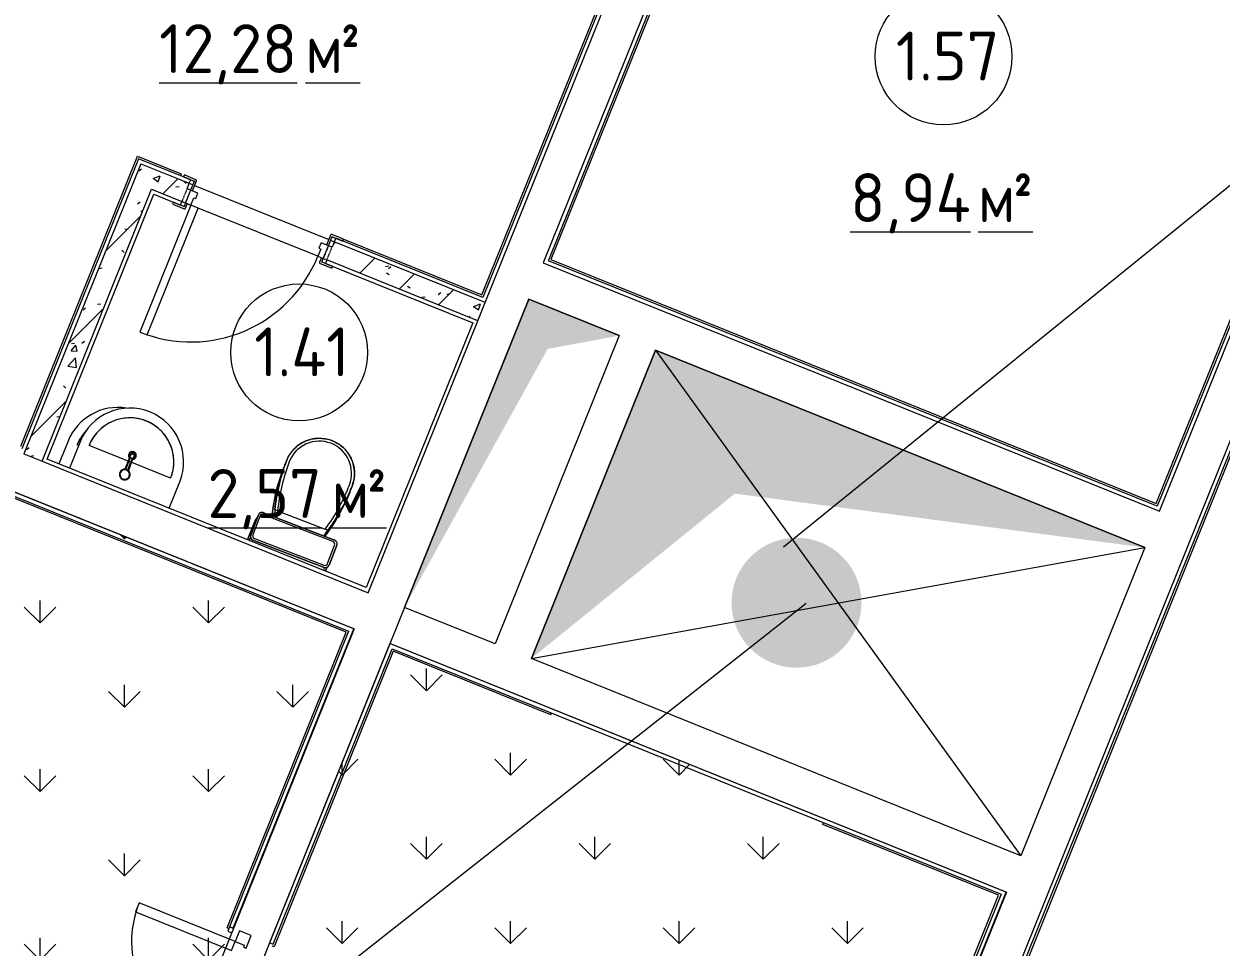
# Model space of a CAD drawing. Header units: millimetres. Extents: x -584918 to 2941280, y 3000189 to 4229862.
# Drawn here: x -445512 to -439385, y 3691053 to 3695775 of the extents above; entities that cross this region are included whole.
import ezdxf

# ---------------------------------------------------------------- set-up
doc = ezdxf.new("R2010")
doc.units = ezdxf.units.MM
doc.linetypes.add('ASVP_Невидимые', pattern=[5, 3, -2])
for name, color, linetype, lineweight in [('Аннотация', 7, 'Continuous', 0), ('Двери', 7, 'Continuous', 0), ('Линии', 7, 'Continuous', 0), ('Марки помещений', 7, 'Continuous', 0), ('Обобщенные модели', 7, 'Continuous', 0), ('Перекрытие', 7, 'Continuous', 0), ('Сантехника', 7, 'Continuous', 0), ('Стены внутренние', 7, 'Continuous', 0), ('Стены несущие', 7, 'Continuous', 0), ('Стены отделка', 7, 'Continuous', 0), ('Узлы', 7, 'Continuous', 0), ('экспертиза ДУ', 1, 'Continuous', 0), ('экспертиза условные обозначения', 1, 'Continuous', 0)]:
    doc.layers.add(name, color=color, linetype=linetype, lineweight=lineweight)
doc.styles.add('GOST Common_2', font='', dxfattribs={"height": 500})
doc.styles.add('GOST Common_3', font='', dxfattribs={"width": 0.9, "height": 500})
doc.styles.get('GOST Common_2').set_extended_font_data('GOST Common')
doc.styles.get('GOST Common_3').set_extended_font_data('GOST Common')
pattern_1 = [(45, (-437515.92, 3663725.22), (-141.4214, 141.4214), [])]
pattern_2 = [(50, (-437515.92, 3663725.22), (364.368, -31.8783), [38.1, -419.1]), (355, (-437515.92, 3663725.2), (-70.486, 382.1133), [30.48, -335.28]), (100.451, (-437485.56, 3663722.56), (293.885, 350.2334), [32.38, -356.18]), (46.184, (-437515.92, 3663826.8), (542.1585, -84.086), [57.15, -628.65]), (96.636, (-437470.74, 3663819.8), (474.805, 494.855), [48.57, -534.27]), (351.184, (-437515.9, 3663826.8), (474.81, 494.85), [45.72, -502.92]), (21, (-437465.12, 3663801.42), (303.2285, -204.5305), [38.1, -419.1]), (326, (-437465.12, 3663801.4), (123.604, 368.376), [30.48, -335.28]), (71.451, (-437439.86, 3663784.37), (426.834, 163.8427), [32.38, -356.18]), (37.5, (-437515.92, 3663725.22), (6.17665, 169.11015), [16.764, -314.452, 16.764, -323.596, -336.55]), (37.5, (-437515.92, 3663725.22), (6.17665, 169.11015), [-671.576, 16.764, -319.786]), (7.5, (-437515.92, 3663725.22), (133.6389, 200.3615), [16.764, -177.292, 16.764, -306.832, -128.27]), (7.5, (-437515.92, 3663725.22), (133.6389, 200.3615), [-517.652, 16.764, -111.506]), (327.5, (-437629.21, 3663725.22), (271.1818, -11.45836), [16.764, -110.236, 16.764, -379.476, -525.78]), (327.5, (-437629.21, 3663725.22), (271.1818, -11.45836), [-523.24, 16.764, -509.016]), (317.5, (-437680, 3663725.22), (296.2585, 50.8528), [16.764, -148.336, 16.764, -246.38, -373.38]), (317.5, (-437680, 3663725.22), (296.2585, 50.8528), [-428.244, 16.764, -356.616])]

# ---------------------------------------------------------------- blocks, each defined once
blk = doc.blocks.new('ADSK_Унитаз_ГОСТ30493-96 - С прямым выпуском-939101-АР Этаж 01')
at = {"layer": 'Сантехника', "color": 9, "true_color": 0xe1b7aa}
for p, q in [((0, 190.8), (0, 195)), ((0, 195), (0, -195)), ((0, -195), (0, 195)), ((10, 190), (10, -190)), ((130, 215), (20, 215)), ((20, 215), (130, 215)), ((125, 205), (25, 205)), ((140, -190), (140, 190)), ((150, 195), (150, 191.5)), ((150, -195), (150, 195)), ((150, 195), (150, -195)), ((185, 145), (150, 137.4)), ((185, 130.7), (185, 145.7)), ((185, 130.7), (185, -130.7)), ((150, -137.4), (185, -145)), ((185, -145.7), (185, -130.7)), ((20, -215), (130, -215)), ((130, -215), (20, -215)), ((25, -205), (125, -205))]:
    blk.add_line(p, q, dxfattribs=at)
at = {"layer": 'Сантехника', "color": 9, "true_color": 0xe1b7aa, "flags": 128}
for points in [[(185, 145.7), (222.5, 155.2), (260.3, 163.1), (298.4, 169.6), (336.7, 174.5), (375.2, 177.8), (413.8, 179.6), (440, 180)], [(440, 180), (447.2, 179.9), (454.4, 179.4), (461.5, 178.7), (468.7, 177.7), (475.8, 176.4), (482.8, 174.8), (489.7, 173), (496.6, 170.9), (503.4, 168.5), (510.1, 165.8), (516.7, 162.9), (523.1, 159.7), (529.4, 156.2), (535.6, 152.5), (541.6, 148.6), (547.5, 144.4), (553.2, 140), (558.7, 135.3), (564, 130.5), (569.1, 125.4), (574, 120.1), (578.7, 114.7), (583.2, 109), (587.5, 103.2), (591.5, 97.3), (595.2, 91.1), (598.8, 84.8), (602, 78.4), (605, 71.9), (607.8, 65.2), (610.2, 58.5), (612.4, 51.6), (614.4, 44.7), (616, 37.7), (617.4, 30.6), (618.5, 23.5), (619.3, 16.3), (619.8, 9.1), (620, 1.9), (620, 0)], [(620, 0), (619.9, -7.2), (619.4, -14.4), (618.7, -21.5), (617.7, -28.7), (616.4, -35.8), (614.8, -42.8), (613, -49.7), (610.9, -56.6), (608.5, -63.4), (605.8, -70.1), (602.9, -76.7), (599.7, -83.1), (596.2, -89.4), (592.5, -95.6), (588.6, -101.6), (584.4, -107.5), (580, -113.2), (575.3, -118.7), (570.5, -124), (565.4, -129.1), (560.1, -134), (554.7, -138.7), (549, -143.2), (543.2, -147.5), (537.3, -151.5), (531.1, -155.2), (524.8, -158.8), (518.4, -162), (511.9, -165), (505.2, -167.8), (498.5, -170.2), (491.6, -172.4), (484.7, -174.4), (477.7, -176), (470.6, -177.4), (463.5, -178.5), (456.3, -179.3), (449.1, -179.8), (441.9, -180), (440, -180)], [(440, -180), (401.4, -179.2), (362.8, -176.9), (324.4, -173.1), (286.1, -167.7), (248.1, -160.7), (210.4, -152.3), (185, -145.7)]]:
    blk.add_lwpolyline(points, dxfattribs=at)
at = {"layer": 'Сантехника', "color": 9, "true_color": 0xe1b7aa}
for centre, radius, start, end in [((20, 195), 20, 90, 180), ((20, 195), 20, 90, 180), ((20, 195), 20, 170, 180), ((20, 195), 20, 140, 160), ((20, 195), 20, 110, 130), ((25, 190), 15, 90, 180), ((20, 195), 20, 90, 100), ((125, 190), 15, 0, 90), ((130, 195), 20, 360, 90), ((130, 195), 20, 80, 90), ((130, 195), 20, 0, 90), ((130, 195), 20, 50, 70), ((130, 195), 20, 20, 40), ((130, 195), 20, 360, 10), ((440, -786), 966, 90, 105.30619), ((440, -786), 966, 90, 105.30619), ((440, -801), 966, 90, 105.30619), ((440, 0), 180, 0, 90), ((440, 0), 180, 360, 90), ((440, 0), 165, 0, 90), ((440, 0), 180, 270, 360), ((440, 0), 165, 270, 0), ((440, 0), 180, 270, 0), ((440, 801), 966, 254.69381, 270), ((440, 786), 966, 254.69381, 270), ((440, 786), 966, 254.69381, 270), ((20, -195), 20, 180, 270), ((20, -195), 20, 180, 190), ((20, -195), 20, 180, 270), ((20, -195), 20, 200, 220), ((20, -195), 20, 230, 250), ((25, -190), 15, 180, 270), ((20, -195), 20, 260, 270), ((125, -190), 15, 270, 0), ((130, -195), 20, 270, 0), ((130, -195), 20, 270, 0), ((130, -195), 20, 270, 280), ((130, -195), 20, 290, 310), ((130, -195), 20, 320, 340), ((130, -195), 20, 350, 0)]:
    blk.add_arc(centre, radius, start, end, dxfattribs=at)
blk = doc.blocks.new('ADSK_Умывальник_Полукруглый_Керамический_ГОСТ30493-96 - 2-ой величины-898374-АР Этаж 01')
at = {"layer": 'Сантехника', "color": 9, "true_color": 0xe1b7aa}
for p, q in [((-7708.8, 29913), (-7763, 29778.5)), ((-7463, 29813.9), (-7662.4, 29894.3)), ((-7245.1, 29726.1), (-7444.5, 29806.5)), ((-7252.9, 29572.9), (-7198.7, 29707.4))]:
    blk.add_line(p, q, dxfattribs=at)
at = {"layer": 'Сантехника', "color": 9, "true_color": 0xe1b7aa, "flags": 128}
blk.add_lwpolyline([(-7245.1, 29726.1), (-7241.9, 29734.5), (-7239, 29743), (-7236.5, 29751.7), (-7234.3, 29760.4), (-7232.5, 29769.2), (-7231, 29778.1), (-7229.9, 29787), (-7229.2, 29796), (-7228.8, 29805), (-7228.8, 29814), (-7229.1, 29823), (-7229.8, 29832), (-7230.9, 29840.9), (-7232.3, 29849.8), (-7234, 29858.6), (-7236.1, 29867.4), (-7238.6, 29876), (-7241.4, 29884.6), (-7244.5, 29893), (-7248, 29901.3), (-7251.8, 29909.4), (-7256, 29917.4), (-7260.4, 29925.3), (-7265.2, 29932.9), (-7270.2, 29940.3), (-7275.6, 29947.6), (-7281.2, 29954.6), (-7287.1, 29961.4), (-7293.3, 29967.9), (-7299.7, 29974.2), (-7306.4, 29980.2), (-7313.3, 29986), (-7320.5, 29991.5), (-7327.8, 29996.7), (-7335.4, 30001.5), (-7343.2, 30006.1), (-7351.1, 30010.4), (-7359.2, 30014.3), (-7367.4, 30017.9), (-7375.8, 30021.2), (-7384.3, 30024.2), (-7392.9, 30026.8), (-7401.6, 30029.1), (-7410.4, 30031), (-7419.3, 30032.5), (-7428.2, 30033.7), (-7437.1, 30034.6), (-7446.1, 30035), (-7455.1, 30035.2), (-7464.1, 30034.9), (-7473.1, 30034.3), (-7482.1, 30033.4), (-7491, 30032.1), (-7499.8, 30030.4), (-7508.6, 30028.4), (-7517.3, 30026), (-7525.8, 30023.3), (-7534.3, 30020.3), (-7542.6, 30016.9), (-7550.8, 30013.2), (-7558.9, 30009.1), (-7566.7, 30004.7), (-7574.4, 30000.1), (-7581.9, 29995.1), (-7589.2, 29989.8), (-7596.3, 29984.3), (-7603.1, 29978.4), (-7609.8, 29972.3), (-7616.1, 29965.9), (-7622.2, 29959.3), (-7628, 29952.5), (-7633.6, 29945.4), (-7638.9, 29938.1), (-7643.8, 29930.6), (-7648.5, 29922.9), (-7652.8, 29915), (-7656.9, 29907), (-7660.6, 29898.8), (-7662.4, 29894.3)], dxfattribs=at)
at = {"layer": 'Сантехника', "color": 9, "true_color": 0xe1b7aa}
for centre, radius, start, end in [((-7453.8, 29810.2), 275, 338.0513, 158.0513), ((-7453.8, 29810.2), 225, 338.0513, 158.0513), ((-7440.7, 29842.6), 20, 158.0513, 218.0513), ((-7440.7, 29842.6), 20, 338.0513, 158.0513), ((-7440.7, 29842.6), 20, 278.0513, 338.0513)]:
    blk.add_arc(centre, radius, start, end, dxfattribs=at)
blk = doc.blocks.new('ADSK_Смеситель_ГОСТ25809-96 - Для умывальника_Однорукояточный-V118-АР Этаж 01')
at = {"layer": 'Сантехника', "color": 253, "true_color": 0xaaaaaa}
for p, q in [((-7449.5, 29847.4), (-7458, 29826.4)), ((-7448.1, 29851), (-7449.5, 29847.4)), ((-7439.5, 29818.9), (-7431, 29839.9)), ((-7431, 29839.9), (-7429.5, 29843.5)), ((-7458, 29826.4), (-7479.8, 29772.3)), ((-7459.2, 29812.7), (-7476.3, 29770.3)), ((-7465.2, 29765.8), (-7448.1, 29808.2)), ((-7461.2, 29764.9), (-7439.5, 29818.9)), ((-7451.5, 29831.9), (-7459.2, 29812.7)), ((-7449.1, 29808.5), (-7458.3, 29812.2)), ((-7450.5, 29831.5), (-7451.5, 29831.9)), ((-7451.5, 29831.9), (-7450.5, 29831.5)), ((-7450.5, 29831.5), (-7441.3, 29827.8)), ((-7448.1, 29808.2), (-7440.3, 29827.4)), ((-7441.3, 29827.8), (-7440.3, 29827.4)), ((-7440.3, 29827.4), (-7441.3, 29827.8)), ((-7465.1, 29766), (-7465.2, 29765.8))]:
    blk.add_line(p, q, dxfattribs=at)
for radius, start, end in [(27.5, 158.0513, 176.07364), (27.5, 158.0513, 298.0513), (27.5, 181.36263, 194.73852), (27.5, 200.02783, 236.07393), (27.5, 79.66273, 158.0513), (27.5, 143.0513, 158.0513), (24.5, 158.0513, 338.0513), (24.5, 338.0513, 158.0513), (27.5, 121.36408, 134.73997), (27.5, 241.36292, 254.73881), (27.5, 80.02867, 116.07477), (27.5, 260.02804, 296.07414), (24.5, 78.28114, 83.0513), (24.5, 78.28114, 83.0513), (24.5, 53.0513, 57.27851), (24.5, 53.0513, 57.27851), (27.5, 298.65042, 338.0513), (27.5, 301.36321, 314.7391), (27.5, 338.0513, 57.55016), (27.5, 20.02846, 56.07456), (27.5, 323.0513, 338.0513), (27.5, 338.0513, 356.07435), (27.5, 1.3635, 14.73939)]:
    blk.add_arc((-7479.9, 29745.3), radius, start, end, dxfattribs=at)
for start_param, end_param in [(4.712389, 6.283185), (3.141593, 4.712389)]:
    blk.add_ellipse((-7438.8, 29847.3), major_axis=(-9.28, 3.74), ratio=0.965926, start_param=start_param, end_param=end_param, dxfattribs=at)
for points, knots in [([(-7449.5, 29847.4), (-7449.5, 29847.6), (-7449.3, 29847.8), (-7449.1, 29848.2), (-7448.8, 29848.6), (-7448.5, 29849), (-7448.2, 29849.3), (-7447.8, 29849.6), (-7447.4, 29849.9), (-7447, 29850.2), (-7446.5, 29850.4), (-7445.8, 29850.7), (-7445.1, 29850.9), (-7444.4, 29851.1), (-7443.6, 29851.2), (-7442.6, 29851.2), (-7441.4, 29851.2), (-7439.7, 29850.9), (-7438.4, 29850.6), (-7437.6, 29850.2)], [0.5, 0.5, 0.5, 0.5, 0.5208333, 0.5416667, 0.5625, 0.5833333, 0.6041667, 0.625, 0.6458333, 0.6666667, 0.6875, 0.7083333, 0.75, 0.7708333, 0.7916667, 0.8333333, 0.875, 0.9166667, 1, 1, 1, 1]), ([(-7437.6, 29850.2), (-7436.8, 29849.9), (-7435.6, 29849.3), (-7434.2, 29848.3), (-7433.3, 29847.5), (-7432.6, 29846.8), (-7432.1, 29846.1), (-7431.7, 29845.5), (-7431.3, 29844.7), (-7430.9, 29843.9), (-7430.8, 29843.2), (-7430.7, 29842.7), (-7430.6, 29842.2), (-7430.6, 29841.8), (-7430.6, 29841.3), (-7430.7, 29840.8), (-7430.8, 29840.4), (-7430.9, 29840.1), (-7431, 29839.9)], [0, 0, 0, 0, 0.0833333, 0.125, 0.1666667, 0.2083333, 0.2291667, 0.25, 0.2916667, 0.3333333, 0.3541667, 0.375, 0.3958333, 0.4166667, 0.4375, 0.4583333, 0.4791667, 0.5, 0.5, 0.5, 0.5]), ([(-7459.2, 29812.7), (-7459.2, 29812.7), (-7459.2, 29812.6), (-7459.1, 29812.6), (-7459, 29812.5), (-7458.7, 29812.4), (-7458.5, 29812.3), (-7458.3, 29812.2)], [0, 0, 0, 0, 0.166667, 0.333333, 0.5, 0.666667, 1, 1, 1, 1]), ([(-7447.9, 29808.6), (-7447.9, 29808.6), (-7447.9, 29808.6), (-7448, 29808.7), (-7448.2, 29808.7), (-7448.4, 29808.9), (-7448.7, 29809), (-7448.8, 29809)], [0, 0, 0, 0, 0.166667, 0.333333, 0.5, 0.666667, 1, 1, 1, 1]), ([(-7445.5, 29817.3), (-7443.9, 29817.1), (-7441.9, 29817.1), (-7440.1, 29817.9), (-7439.6, 29818.5), (-7439.5, 29818.9)], [0.1666667, 0.1666667, 0.1666667, 0.1666667, 0.3333333, 0.4166667, 0.5, 0.5, 0.5, 0.5]), ([(-7475.1, 29769.3), (-7475.4, 29769.3), (-7475.9, 29769.4), (-7476.5, 29769.5), (-7476.9, 29769.6), (-7477.1, 29769.6), (-7477.2, 29769.6)], [0.13888889, 0.13888889, 0.13888889, 0.13888889, 0.16666667, 0.19444444, 0.20833333, 0.22222222, 0.22222222, 0.22222222, 0.22222222]), ([(-7464.9, 29764.6), (-7465, 29764.7), (-7465.1, 29764.7), (-7465.4, 29765), (-7465.9, 29765.4), (-7466.4, 29765.7), (-7466.7, 29765.9)], [0.77430556, 0.77430556, 0.77430556, 0.77430556, 0.78298611, 0.79166667, 0.82638889, 0.86111111, 0.86111111, 0.86111111, 0.86111111])]:
    blk.add_open_spline(points, degree=3, knots=knots, dxfattribs=at)
for points in [[(-7458.1, 29812.8), (-7458.3, 29812.8), (-7458.6, 29813), (-7459, 29813.1), (-7459.1, 29813.1), (-7459.1, 29813.1)], [(-7458, 29826.4), (-7458.2, 29826), (-7458.2, 29825.2), (-7457.7, 29823.9), (-7456.5, 29822.4), (-7455.4, 29821.5), (-7454.8, 29821)], [(-7449.1, 29808.5), (-7448.9, 29808.4), (-7448.6, 29808.3), (-7448.2, 29808.2), (-7448.1, 29808.2), (-7448.1, 29808.2)], [(-7476.1, 29770.7), (-7476.1, 29770.7), (-7476.1, 29770.7), (-7476.1, 29770.7)], [(-7475.3, 29770), (-7475.4, 29770.1), (-7475.6, 29770.1), (-7475.8, 29770.2), (-7476, 29770.2), (-7476, 29770.2)], [(-7466, 29766.3), (-7467.5, 29767.2), (-7470.4, 29768.8), (-7473.6, 29769.7), (-7475.3, 29770)], [(-7465.2, 29765.8), (-7465.2, 29765.8), (-7465.2, 29765.8), (-7465.3, 29765.9), (-7465.4, 29765.9), (-7465.6, 29766), (-7465.8, 29766.2), (-7466, 29766.3), (-7466, 29766.3)], [(-7465.1, 29766.3), (-7465.1, 29766.3), (-7465, 29766.2), (-7465, 29766.2), (-7465, 29766.2)]]:
    blk.add_open_spline(points, degree=3, dxfattribs=at)
blk = doc.blocks.new('ADSK_СифонБутылочный_ГОСТ23289-94 - Для умывальника_Вертикальный выпуск_DN40-1095575-АР Этаж 01')
at = {"layer": 'Сантехника', "color": 253, "true_color": 0xaaaaaa}
for radius, start, end in [(20, 158.285, 163.48759), (20, 158.285, 163.48759), (13.3, 174.08415, 180), (13.3, 180, 258.09147), (13.3, 1.07009, 90)]:
    blk.add_arc((0, 0), radius, start, end, dxfattribs=at)
blk = doc.blocks.new('ВК_Домодедово_rvt-1-АР Этаж 01')
at = {"layer": 'Сантехника', "color": 253, "lineweight": 9, "true_color": 0xaaaaaa}
for name in ['ADSK_Умывальник_Полукруглый_Керамический_ГОСТ30493-96 - 2-ой величины-898374-АР Этаж 01', 'ADSK_Смеситель_ГОСТ25809-96 - Для умывальника_Однорукояточный-V118-АР Этаж 01']:
    blk.add_blockref(name, (0, 0), dxfattribs=at)
for name, p, rotation in [('ADSK_Унитаз_ГОСТ30493-96 - С прямым выпуском-939101-АР Этаж 01', (-6641.8, 29340), 68.99999999999918), ('ADSK_СифонБутылочный_ГОСТ23289-94 - Для умывальника_Вертикальный выпуск_DN40-1095575-АР Этаж 01', (-7440.7, 29842.6), 296.051300916458)]:
    blk.add_blockref(name, p, dxfattribs=dict(at, rotation=rotation))
blk = doc.blocks.new('ASVP_ДверьДеревянная_1 полотно - Санузел 700х2000h_полотно_ Г Л _650 в свету_-7190789-АР Этаж 01')
at = {"layer": 'Двери', "lineweight": 18}
for p, q in [((350, 750), (310, 750)), ((310, 750), (310, 50)), ((350, 50), (350, 750)), ((-350, 50), (-380, 50)), ((-380, 50), (-380, -20)), ((-350, 10), (-350, 50)), ((-340, 10), (-350, 10)), ((-340, -20), (-340, 10)), ((310, 50), (350, 50)), ((350, 10), (340, 10)), ((340, 10), (340, -20)), ((380, 50), (350, 50)), ((350, 50), (350, 10)), ((380, -20), (380, 50)), ((-380, -20), (-340, -20)), ((340, -20), (380, -20))]:
    blk.add_line(p, q, dxfattribs=at)
at = {"layer": 'Двери', "linetype": 'ASVP_Невидимые', "lineweight": 18}
for p, q in [((-380, 50), (-400, 50)), ((-400, 50), (-400, -20)), ((-380, -20), (-380, 50)), ((400, 50), (380, 50)), ((380, 50), (380, -20)), ((400, -20), (400, 50)), ((-400, -20), (-380, -20)), ((380, -20), (400, -20))]:
    blk.add_line(p, q, dxfattribs=at)
at = {"layer": 'Двери'}
blk.add_arc((350, 50), 700, 90, 180, dxfattribs=at)
blk = doc.blocks.new('ASVP_НАЛИЧНИК МДФ_Двери - Наличник дверной МДФ-7488205-АР Этаж 01')
at = {"layer": 'Обобщенные модели'}
for p, q in [((-381, 0), (-440, 0)), ((-440, 0), (-440, -5)), ((-381, -1), (-381, 0)), ((-380, 50), (-380, -1)), ((-370, -5), (-370, 50)), ((370, 50), (370, -5)), ((380, -1), (380, 50)), ((440, 0), (381, 0)), ((381, 0), (381, -1)), ((440, -5), (440, 0)), ((-435, -10), (-375, -10)), ((-380, -1), (-381, -1)), ((375, -10), (435, -10)), ((381, -1), (380, -1))]:
    blk.add_line(p, q, dxfattribs=at)
for centre, start, end in [((-435, -5), 180, 270), ((-375, -5), 270, 360), ((375, -5), 180, 270), ((435, -5), 270, 360)]:
    blk.add_arc(centre, 5, start, end, dxfattribs=at)
blk = doc.blocks.new('ASVP_НАЛИЧНИК МДФ_Двери - Наличник дверной МДФ-7488190-АР Этаж 01')
at = {"layer": 'Обобщенные модели'}
for p, q in [((-381, 0), (-440, 0)), ((-440, 0), (-440, -5)), ((-381, -1), (-381, 0)), ((-380, 20), (-380, -1)), ((-370, -5), (-370, 20)), ((370, 20), (370, -5)), ((380, -1), (380, 20)), ((440, 0), (381, 0)), ((381, 0), (381, -1)), ((440, -5), (440, 0)), ((-435, -10), (-375, -10)), ((-380, -1), (-381, -1)), ((375, -10), (435, -10)), ((381, -1), (380, -1))]:
    blk.add_line(p, q, dxfattribs=at)
for centre, start, end in [((-435, -5), 180, 270), ((-375, -5), 270, 360), ((375, -5), 180, 270), ((435, -5), 270, 360)]:
    blk.add_arc(centre, 5, start, end, dxfattribs=at)
blk = doc.blocks.new('ASVP_ДверьДеревянная_1 полотно - Входная_внутр_ 1000х2000h_полотно_ Г Пр _950 в свету_-7487840-АР Этаж 01')
at = {"layer": 'Двери', "lineweight": 18}
for p, q in [((-500, 1100), (-460, 1100)), ((-500, 100), (-500, 1100)), ((-460, 1100), (-460, 100)), ((-530, 100), (-500, 100)), ((-530, 30), (-530, 100)), ((-460, 100), (-500, 100)), ((-500, 100), (-500, 60)), ((500, 100), (530, 100)), ((500, 60), (500, 100)), ((530, 100), (530, 30)), ((-490, 30), (-530, 30)), ((-500, 60), (-490, 60)), ((-490, 60), (-490, 30)), ((490, 60), (500, 60)), ((490, 30), (490, 60)), ((530, 30), (490, 30))]:
    blk.add_line(p, q, dxfattribs=at)
at = {"layer": 'Двери', "linetype": 'ASVP_Невидимые', "lineweight": 18}
for p, q in [((-550, 100), (-530, 100)), ((-550, 30), (-550, 100)), ((-530, 100), (-530, 30)), ((530, 100), (550, 100)), ((530, 30), (530, 100)), ((550, 100), (550, 30)), ((-530, 30), (-550, 30)), ((550, 30), (530, 30))]:
    blk.add_line(p, q, dxfattribs=at)
at = {"layer": 'Двери'}
blk.add_arc((-500, 100), 1000, 0, 90, dxfattribs=at)
blk = doc.blocks.new('ADSK_Унитаз_ГОСТ30493-96 - С косым выпуском-V60-АР Этаж 01')
at = {"layer": 'Сантехника'}
for p, q in [((130, 215), (20, 215)), ((20, 215), (130, 215)), ((38, 205), (25, 205)), ((185, 145), (179.9, 143.9)), ((185, 134.3), (185, 145.7)), ((185, -145.7), (185, -141.7)), ((20, -215), (41.1, -215)), ((41.1, -215), (20, -215)), ((25, -205), (36.1, -205))]:
    blk.add_line(p, q, dxfattribs=at)
at = {"layer": 'Сантехника', "flags": 128}
for points in [[(185, 145.7), (222.5, 155.2), (260.3, 163.1), (298.4, 169.6), (336.7, 174.5), (375.2, 177.8), (413.8, 179.6), (440, 180)], [(440, 180), (447.2, 179.9), (453, 179.5)], [(440, -180), (401.4, -179.2), (362.8, -176.9), (324.4, -173.1), (286.1, -167.7), (248.1, -160.7), (210.4, -152.3), (185, -145.7)], [(458.8, -179), (456.3, -179.3), (449.1, -179.8), (441.9, -180), (440, -180)]]:
    blk.add_lwpolyline(points, dxfattribs=at)
at = {"layer": 'Сантехника'}
for centre, radius, start, end in [((25, 190), 15, 90, 111.2132), ((130, 195), 20, 49.56297, 90), ((130, 195), 20, 80, 90), ((130, 195), 20, 52.29597, 90), ((130, 195), 20, 50, 70), ((440, -786), 966, 90, 105.30619), ((440, -786), 966, 90, 105.30619), ((440, 0), 180, 87.85312, 90), ((440, 0), 180, 87.85312, 90), ((440, 786), 966, 254.69381, 270), ((440, 786), 966, 254.69381, 270), ((440, 0), 180, 270, 273.12317), ((440, 0), 180, 270, 273.12317), ((25, -190), 15, 248.7868, 270)]:
    blk.add_arc(centre, radius, start, end, dxfattribs=at)
blk = doc.blocks.new('ADSK_Умывальник_Полукруглый_Керамический_ГОСТ30493-96 - 2-ой величины-228735-АР Этаж 01')
at = {"layer": 'Сантехника'}
for p, q in [((-7770, 29916.1), (-7816.8, 29800.1)), ((-7716.3, 29894.4), (-7723.7, 29897.4))]:
    blk.add_line(p, q, dxfattribs=at)
at = {"layer": 'Сантехника', "flags": 128}
blk.add_lwpolyline([(-7678.4, 29967.9), (-7683.4, 29962.4), (-7689.3, 29955.6), (-7694.8, 29948.5), (-7700.1, 29941.2), (-7705, 29933.7), (-7709.7, 29926), (-7714.1, 29918.1), (-7718.1, 29910.1), (-7721.8, 29901.9), (-7723.7, 29897.4)], dxfattribs=at)
at = {"layer": 'Сантехника'}
for radius, start in [(275, 80.73334), (225, 139.16095)]:
    blk.add_arc((-7515, 29813.3), radius, start, 158.0513, dxfattribs=at)
blk = doc.blocks.new('ASVP_ОТКОС_Оштукатуривание дверного откоса - Оштукатуривание дверного откоса-V24-АР Этаж 01')
at = {"layer": 'Обобщенные модели'}
for p, q in [((-750, 20), (-750, 0)), ((-750, 0), (-725, 0)), ((-725, 0), (-725, 20)), ((725, 20), (725, 0)), ((725, 0), (750, 0)), ((750, 0), (750, 20))]:
    blk.add_line(p, q, dxfattribs=at)
blk = doc.blocks.new('ASVP_Марка_Помещение_ДваЗначения - Номер Площадь-685795-АР Этаж 01')
at = {"layer": 'Марки помещений'}
blk.add_circle((0, 0), 3.5, dxfattribs=at)
blk = doc.blocks.new('ASVP_ДверьАлюминиеваяВитражная_2 полотна - Остекленная Наружная  Коричневая-7858139-АР Этаж 01')
at = {"layer": 'Двери', "lineweight": 18}
for p, q in [((-825, 32.5), (-825, -32.5)), ((-755, 32.5), (-825, 32.5)), ((-765, -32.5), (-765, 17.5)), ((-765, 17.5), (-755, 17.5)), ((-755, 17.5), (-755, 32.5)), ((755, 32.5), (825, 32.5)), ((755, 17.5), (755, 32.5)), ((765, 17.5), (755, 17.5)), ((765, -32.5), (765, 17.5)), ((825, 32.5), (825, -32.5)), ((-825, -32.5), (-765, -32.5)), ((-715, -32.5), (-765, -32.5)), ((-765, -32.5), (-765, -562.5)), ((-715, -562.5), (-715, -32.5)), ((715, -1032.5), (715, -32.5)), ((715, -32.5), (765, -32.5)), ((765, -32.5), (765, -1032.5)), ((825, -32.5), (765, -32.5)), ((-765, -562.5), (-715, -562.5)), ((765, -1032.5), (715, -1032.5))]:
    blk.add_line(p, q, dxfattribs=at)
at = {"layer": 'Двери'}
for centre, radius, start, end in [((-765, -32.5), 530, 270, 0), ((765, -32.5), 1000, 180, 270)]:
    blk.add_arc(centre, radius, start, end, dxfattribs=at)

msp = doc.modelspace()

# ---------------------------------------------------------------- hatches: boundary and pattern name
at = {"layer": 'Стены внутренние'}
h = msp.add_hatch(dxfattribs=at)
h.set_pattern_fill('FP_1', color=256, style=0, pattern_type=2)
h.set_pattern_definition(pattern_1)
h.paths.add_polyline_path([(-445418.999, 3693538.572), (-444820.957, 3695022.602), (-444913.709, 3695059.98), (-445511.751, 3693575.95), (-445449.274, 3693550.772)])
h = msp.add_hatch(dxfattribs=at)
h.set_pattern_fill('FP_2', color=256, style=0, pattern_type=2)
h.set_pattern_definition(pattern_2)
h.paths.add_polyline_path([(-445418.999, 3693538.572), (-444820.957, 3695022.602), (-444913.709, 3695059.98), (-445511.751, 3693575.95), (-445449.274, 3693550.772)])
h = msp.add_hatch(dxfattribs=at)
h.set_pattern_fill('FP_1', color=256, style=0, pattern_type=2)
h.set_pattern_definition(pattern_1)
h.paths.add_polyline_path([(-443188.801, 3694257.053), (-443151.423, 3694349.805), (-443923.832, 3694661.074), (-443961.21, 3694568.322), (-443207.351, 3694264.529)])
h.paths.add_polyline_path([(-444703.225, 3694867.343), (-444665.847, 3694960.095), (-444820.957, 3695022.602), (-444858.335, 3694929.85), (-444820.957, 3694914.788)])
h = msp.add_hatch(dxfattribs=at)
h.set_pattern_fill('FP_2', color=256, style=0, pattern_type=2)
h.set_pattern_definition(pattern_2)
h.paths.add_polyline_path([(-443188.801, 3694257.053), (-443151.423, 3694349.805), (-443923.832, 3694661.074), (-443961.21, 3694568.322), (-443207.351, 3694264.529)])
h.paths.add_polyline_path([(-444703.225, 3694867.343), (-444665.847, 3694960.095), (-444820.957, 3695022.602), (-444858.335, 3694929.85), (-444820.957, 3694914.788)])
at = {"layer": 'Узлы'}
h = msp.add_hatch(color=256, dxfattribs=at)
h.paths.add_polyline_path([(-418285.026, 3673474.55), (-418175.026, 3673665.076), (-417785.026, 3673774.55), (-418285.026, 3673774.55), (-418285.026, 3673665.076)])
h.paths.add_polyline_path([(-418285.026, 3673974.55), (-418078.059, 3675943.703), (-417785.026, 3676041.437), (-418285.026, 3676242.929), (-418285.026, 3674884.92)])
h.paths.add_polyline_path([(-424585.026, 3677774.55), (-424225.564, 3678328.073), (-423235.026, 3678237.705), (-424567.196, 3678774.55), (-424585.026, 3678774.55), (-424585.026, 3677776.106)])
h.paths.add_polyline_path([(-428635.026, 3678474.55), (-428485.896, 3678687.53), (-426910.201, 3678774.55), (-428635.026, 3678774.55), (-428635.026, 3678498.903)])
h.paths.add_polyline_path([(-427335.026, 3678874.55), (-427168.696, 3679657.068), (-426910.201, 3679718.746), (-427335.026, 3679889.944), (-427335.026, 3679074.55)])
h.paths.add_polyline_path([(-428635.026, 3678874.55), (-428497.367, 3679071.147), (-427535.026, 3679174.55), (-428635.026, 3679174.55), (-428635.026, 3679071.147)])
h.paths.add_polyline_path([(-419588.29, 3679247.859), (-418239.214, 3682357.869), (-418094.569, 3682419.42), (-418280.073, 3682494.175), (-419573.227, 3679285.237)])
h.paths.add_polyline_path([(-428635.026, 3679374.55), (-428335.026, 3679938.768), (-427535.026, 3679970.541), (-428635.026, 3680413.825), (-428635.026, 3679938.768)])
h.paths.add_polyline_path([(-417423.156, 3683550.439), (-416497.322, 3684476.273), (-415044.14, 3684370.671), (-416806.426, 3685080.846), (-417422.933, 3683550.993)])
h.paths.add_polyline_path([(-428729.889, 3684387.283), (-428072.883, 3685259.159), (-427409.212, 3685256.659), (-428243.979, 3685593.058), (-428636.445, 3684619.163)])
h.paths.add_polyline_path([(-436523.816, 3686449.974), (-438100.598, 3687085.394), (-438231.42, 3686760.762), (-438006.253, 3686890.762), (-436584.02, 3686467.875)])
h.paths.add_polyline_path([(-429115.294, 3691216.314), (-428813.996, 3691717.757), (-428673.822, 3691749.983), (-428868.601, 3691828.476), (-429100.231, 3691253.692)])
h.paths.add_polyline_path([(-442914.698, 3692529.376), (-441873.323, 3693372.665), (-439774.977, 3693096.962), (-442279.278, 3694106.158), (-442909.452, 3692542.394)])
h.paths.add_polyline_path([(-443563.961, 3692791.019), (-442831.205, 3694112.947), (-442464.782, 3694180.913), (-442928.542, 3694367.802), (-443533.836, 3692865.775)])
h.paths.add_polyline_path([(-431752.631, 3693206.326), (-431344.04, 3694008.232), (-431193.351, 3694059.09), (-431378.855, 3694133.845), (-431696.565, 3693345.454)])
h.paths.add_polyline_path([(-427823.827, 3697337.246), (-429771.617, 3698122.177), (-430070.638, 3697380.161), (-429553.834, 3697755.642), (-428067.474, 3697396.171)])
at = {"layer": 'экспертиза ДУ', "lineweight": 0}
h = msp.add_hatch(color=5, dxfattribs=at)
edge = h.paths.add_edge_path()
edge.add_arc((-441557.918, 3692814.772), 332.544, 0, 360)
at = {"layer": 'экспертиза условные обозначения'}
h = msp.add_hatch(dxfattribs=at)
h.set_pattern_fill('GRASS', color=6, scale=24)
h.set_pattern_definition([(90, (-461809.37, 3558222.25), (-431.0523, 431.0523), [114.3, -747.8046]), (45, (-461809.37, 3558222.25), (-431.0523, 431.0523), [114.3, -495.3]), (135, (-461809.37, 3558222.25), (-431.0523, -431.0523), [114.3, -495.3])])
edge = h.paths.add_edge_path()
edge.add_line((-458338.484, 3694648.826), (-453608.137, 3692742.567))
edge.add_line((-453608.137, 3692742.567), (-452262.543, 3696081.635))
edge.add_line((-452262.543, 3696081.635), (-443822.121, 3692680.271))
edge.add_line((-443822.121, 3692680.271), (-445167.715, 3689341.203))
edge.add_line((-445167.715, 3689341.203), (-441899.865, 3688024.308))
edge.add_line((-441899.865, 3688024.308), (-440112.737, 3687304.122))
edge.add_line((-440112.737, 3687304.122), (-440822.912, 3685541.836))
edge.add_line((-440822.912, 3685541.836), (-443740.461, 3686717.565))
edge.add_arc((-444130.947, 3685740.74), 1051.983, 68.2109102, 179.8403907)
edge.add_line((-445182.926, 3685743.67), (-445282.926, 3683874.55))
edge.add_line((-445282.926, 3683874.55), (-448232.926, 3683874.55))
edge.add_line((-448232.926, 3683874.55), (-448232.926, 3688527.961))
edge.add_line((-448232.926, 3688527.961), (-456686.313, 3691934.55))
edge.add_line((-456686.313, 3691934.55), (-459032.926, 3691934.55))
edge.add_line((-459032.926, 3691934.55), (-459032.926, 3692925.58))
edge.add_line((-459032.926, 3692925.58), (-458338.484, 3694648.826))
at = {"layer": 'экспертиза условные обозначения', "true_color": 0x636466}
h = msp.add_hatch(dxfattribs=at)
h.set_pattern_fill('GRASS', color=251, scale=24)
h.set_pattern_definition([(90, (-497764.9, 3475975.67), (-431.0523, 431.0523), [114.3, -747.8046]), (45, (-497764.9, 3475975.7), (-431.0523, 431.0523), [114.3, -495.3]), (135, (-497764.9, 3475975.7), (-431.0523, -431.0523), [114.3, -495.3])])
h.paths.add_polyline_path([(-443636.617, 3692605.516), (-440483.053, 3691334.676), (-441753.892, 3688181.112), (-444907.456, 3689451.951)])

# ---------------------------------------------------------------- linework, layer by layer
at = {"layer": 'Аннотация'}
msp.add_line((-441624.062, 3693099.74), (-436121.23, 3697556.533), dxfattribs=at)
at = {"layer": 'Линии'}
for p, q in [((-442928.542, 3694367.802), (-443937.738, 3691863.501)), ((-442928.542, 3694367.802), (-443563.961, 3692791.019)), ((-442464.782, 3694180.913), (-442928.542, 3694367.802)), ((-442279.278, 3694106.158), (-442914.698, 3692529.376)), ((-439774.977, 3693096.962), (-442279.278, 3694106.158)), ((-442279.278, 3694106.158), (-440410.397, 3691520.18)), ((-442914.698, 3692529.376), (-439774.977, 3693096.962))]:
    msp.add_line(p, q, dxfattribs=at)
at = {"layer": 'Перекрытие'}
for p, q in [((-444665.847, 3694960.095), (-444647.297, 3694952.62)), ((-444638.022, 3694948.882), (-443951.658, 3694672.288)), ((-444007.586, 3694587.011), (-444619.748, 3694833.704)), ((-443942.383, 3694668.55), (-443923.832, 3694661.074)), ((-443563.961, 3692791.019), (-442928.542, 3694367.802)), ((-442928.542, 3694367.802), (-442464.782, 3694180.913)), ((-442464.782, 3694180.913), (-443100.202, 3692604.131)), ((-442914.698, 3692529.376), (-442279.278, 3694106.158)), ((-442279.278, 3694106.158), (-439774.977, 3693096.962)), ((-439774.977, 3693096.962), (-440410.397, 3691520.18)), ((-443100.202, 3692604.131), (-443563.961, 3692791.019)), ((-440410.397, 3691520.18), (-442914.698, 3692529.376))]:
    msp.add_line(p, q, dxfattribs=at)
at = {"layer": 'Стены внутренние'}
for p, q in [((-443168.035, 3694388.844), (-442069.133, 3697115.749)), ((-441827.978, 3697018.568), (-442814.748, 3694569.918)), ((-439716.834, 3693321.505), (-438730.065, 3695770.155)), ((-438488.91, 3695672.973), (-440892.292, 3689709.026)), ((-445528.363, 3693614.989), (-444930.321, 3695099.019)), ((-444930.321, 3695099.019), (-444707.717, 3695009.312)), ((-444707.717, 3695009.312), (-444711.454, 3695000.037)), ((-443880.156, 3694675.818), (-443168.035, 3694388.844)), ((-442814.748, 3694569.918), (-439716.834, 3693321.505)), ((-443863.259, 3692663.659), (-445805.767, 3693446.46)), ((-444472.515, 3691151.803), (-443863.259, 3692663.659)), ((-443622.104, 3692566.477), (-444231.36, 3691054.621)), ((-442815.163, 3692241.291), (-443622.104, 3692566.477)), ((-442815.163, 3692241.291), (-442811.425, 3692250.567)), ((-441423.885, 3691680.627), (-441420.147, 3691689.902)), ((-440524.191, 3691318.064), (-441423.885, 3691680.627)), ((-441133.447, 3689806.208), (-440524.191, 3691318.064)), ((-444472.515, 3691151.803), (-444463.239, 3691148.065)), ((-444231.36, 3691054.621), (-444240.635, 3691058.359))]:
    msp.add_line(p, q, dxfattribs=at)
at = {"layer": 'Стены несущие'}
for p, q in [((-444913.709, 3695059.98), (-445511.751, 3693575.95)), ((-444913.709, 3695059.98), (-444665.847, 3694960.095)), ((-445418.999, 3693538.572), (-444858.335, 3694929.85)), ((-444858.335, 3694929.85), (-444703.225, 3694867.343)), ((-444677.061, 3694932.27), (-444665.847, 3694960.095)), ((-443923.832, 3694661.074), (-443935.046, 3694633.249)), ((-443151.423, 3694349.805), (-443923.832, 3694661.074)), ((-443188.801, 3694257.053), (-443961.21, 3694568.322)), ((-443188.801, 3694257.053), (-443151.423, 3694349.805)), ((-445511.751, 3693575.95), (-445418.999, 3693538.572))]:
    msp.add_line(p, q, dxfattribs=at)
at = {"layer": 'Стены отделка'}
for p, q in [((-442056.12, 3697121.287), (-443162.498, 3694375.831)), ((-443151.423, 3694349.805), (-442030.094, 3697132.362)), ((-441844.591, 3697057.606), (-442853.786, 3694553.305)), ((-442827.761, 3694564.38), (-441833.516, 3697031.58)), ((-438717.052, 3695775.692), (-439711.297, 3693308.492)), ((-439700.222, 3693282.466), (-438691.026, 3695786.767)), ((-438505.522, 3695712.012), (-440916.379, 3689729.515)), ((-440897.829, 3689722.039), (-438494.448, 3695685.986)), ((-444924.784, 3695086.006), (-445522.826, 3693601.976)), ((-444658.372, 3694978.646), (-444924.784, 3695086.006)), ((-444913.709, 3695059.98), (-444913.709, 3695059.98)), ((-444665.847, 3694960.095), (-444658.372, 3694978.646)), ((-445392.973, 3693549.647), (-444847.26, 3694903.824)), ((-444847.26, 3694903.824), (-444710.701, 3694848.793)), ((-444710.701, 3694848.793), (-444703.225, 3694867.343)), ((-443916.357, 3694679.625), (-443923.832, 3694661.074)), ((-443162.498, 3694375.831), (-443916.357, 3694679.625)), ((-443961.21, 3694568.322), (-443968.685, 3694549.772)), ((-443968.685, 3694549.772), (-443214.827, 3694245.978)), ((-442853.786, 3694553.305), (-439700.222, 3693282.466)), ((-439711.297, 3693308.492), (-442827.761, 3694564.38)), ((-443214.827, 3694245.978), (-443760.54, 3692891.801)), ((-443749.465, 3692865.775), (-443188.801, 3694257.053)), ((-447449.02, 3694119.448), (-443850.246, 3692669.196)), ((-443824.22, 3692680.271), (-447441.544, 3694137.998)), ((-445511.751, 3693575.95), (-445511.751, 3693575.95)), ((-445418.999, 3693538.572), (-445418.999, 3693538.572)), ((-445418.999, 3693538.572), (-443749.465, 3692865.775)), ((-443760.54, 3692891.801), (-445392.973, 3693549.647)), ((-443850.246, 3692669.196), (-444459.502, 3691157.34)), ((-444440.951, 3691149.865), (-443824.22, 3692680.271)), ((-443638.717, 3692605.516), (-444255.447, 3691075.11)), ((-444236.897, 3691067.634), (-443627.642, 3692579.49)), ((-440485.152, 3691334.676), (-443638.717, 3692605.516)), ((-443627.642, 3692579.49), (-440511.178, 3691323.602)), ((-440511.178, 3691323.602), (-441120.434, 3689811.746)), ((-441101.883, 3689804.27), (-440485.152, 3691334.676)), ((-444459.502, 3691157.34), (-444440.951, 3691149.865)), ((-444255.447, 3691075.11), (-444236.897, 3691067.634))]:
    msp.add_line(p, q, dxfattribs=at)
at = {"layer": 'экспертиза ДУ'}
msp.add_lwpolyline([(-511250.006, 3637892.029), (-441508.077, 3692813.169)], dxfattribs=at)
at = {"layer": 'экспертиза условные обозначения', "color": 6}
msp.add_lwpolyline([(-458338.484, 3694648.826), (-453608.137, 3692742.567), (-452262.543, 3696081.635), (-443822.121, 3692680.271), (-445167.715, 3689341.203), (-441899.865, 3688024.308), (-440112.737, 3687304.122), (-440822.912, 3685541.836), (-443740.461, 3686717.565, 0.52963745), (-445182.926, 3685743.67), (-445282.926, 3683874.55), (-448232.926, 3683874.55), (-448232.926, 3688527.961), (-456686.313, 3691934.55), (-459032.926, 3691934.55), (-459032.926, 3692925.58), (-458338.484, 3694648.826)], format="xyb", dxfattribs=at)
at = {"layer": 'экспертиза условные обозначения', "color": 251, "true_color": 0x636466}
msp.add_lwpolyline([(-443636.617, 3692605.516), (-440483.053, 3691334.676), (-441753.892, 3688181.112), (-444907.456, 3689451.951), (-443636.617, 3692605.516)], dxfattribs=at)

# ---------------------------------------------------------------- block references
msp.add_blockref('ВК_Домодедово_rvt-1-АР Этаж 01', (-437515.924, 3663725.217))
at = {"layer": 'Двери'}
for name, p, rotation in [('ASVP_ДверьДеревянная_1 полотно - Входная_внутр_ 1000х2000h_полотно_ Г Пр _950 в свету_-7487840-АР Этаж 01', (-446304.412, 3693787.566), 338.0513009164574), ('ASVP_ДверьДеревянная_1 полотно - Санузел 700х2000h_полотно_ Г Л _650 в свету_-7190789-АР Этаж 01', (-444313.529, 3694764.209), 158.0513009164574), ('ASVP_ДверьАлюминиеваяВитражная_2 полотна - Остекленная Наружная  Коричневая-7858139-АР Этаж 01', (-444686.709, 3690359.432), 248.0513009164573)]:
    msp.add_blockref(name, p, dxfattribs=dict(at, rotation=rotation))
at = {"layer": 'Марки помещений', "xscale": 99.99999999999993, "yscale": 99.99999999999993, "zscale": 99.99999999999993}
for p in [(-440805.043, 3695608.531), (-444103.573, 3694095.327)]:
    msp.add_blockref('ASVP_Марка_Помещение_ДваЗначения - Номер Площадь-685795-АР Этаж 01', p, dxfattribs=at)
at = {"layer": 'Обобщенные модели'}
for name, p, rotation in [('ASVP_НАЛИЧНИК МДФ_Двери - Наличник дверной МДФ-7488205-АР Этаж 01', (-444287.364, 3694829.135), 158.0513009164574), ('ASVP_НАЛИЧНИК МДФ_Двери - Наличник дверной МДФ-7488190-АР Этаж 01', (-444339.693, 3694699.283), 338.0513009164573), ('ASVP_ОТКОС_Оштукатуривание дверного откоса - Оштукатуривание дверного откоса-V24-АР Этаж 01', (-444739.834, 3690461.701), 248.0513009164567)]:
    msp.add_blockref(name, p, dxfattribs=dict(at, rotation=rotation))
at = {"layer": 'Сантехника'}
msp.add_blockref('ADSK_Умывальник_Полукруглый_Керамический_ГОСТ30493-96 - 2-ой величины-228735-АР Этаж 01', (-437515.924, 3663725.217), dxfattribs=at)
at = {"layer": 'Сантехника', "rotation": 68.05130091646454}
msp.add_blockref('ADSK_Унитаз_ГОСТ30493-96 - С косым выпуском-V60-АР Этаж 01', (-444176.124, 3693037.712), dxfattribs=at)

# ---------------------------------------------------------------- texts
at = {"layer": 'Марки помещений', "char_height": 250, "attachment_point": 1}
for s, insert, width, style in [('\\L12,28 ', (-444820.035, 3695774.163), 909.11362, 'GOST Common_2'), ('\\L\\fGOST Common|b0|i0|c238|p34|;\\W.9;\\L²', (-443891.348, 3695774.163), 165.94931, 'GOST Common_3'), ('1.57', (-441049.85, 3695736.256), 606.07575, 'GOST Common_2'), ('\\L\\fGOST Common|b0|i0|c204|p34|;\\W.9;\\Lм', (-444069.941, 3695774.163), 216.45562, 'GOST Common_2'), ('\\L8,94 ', (-441282.937, 3695011.725), 793.67062, 'GOST Common_2'), ('\\L\\fGOST Common|b0|i0|c238|p34|;\\W.9;\\L²', (-440449.499, 3695011.725), 165.94931, 'GOST Common_3'), ('\\L\\fGOST Common|b0|i0|c204|p34|;\\W.9;\\Lм', (-440628.093, 3695011.725), 216.45562, 'GOST Common_2'), ('1.41', (-444333.53, 3694223.052), 569.99981, 'GOST Common_2'), ('\\L2,57 ', (-444572.467, 3693498.522), 772.02506, 'GOST Common_2'), ('\\L\\fGOST Common|b0|i0|c238|p34|;\\W.9;\\L²', (-443756.889, 3693498.522), 165.94931, 'GOST Common_3'), ('\\L\\fGOST Common|b0|i0|c204|p34|;\\W.9;\\Lм', (-443935.482, 3693498.522), 216.45562, 'GOST Common_2')]:
    msp.add_mtext(s, dxfattribs=dict(at, insert=insert, width=width, style=style))

doc.saveas('drawing.dxf')
